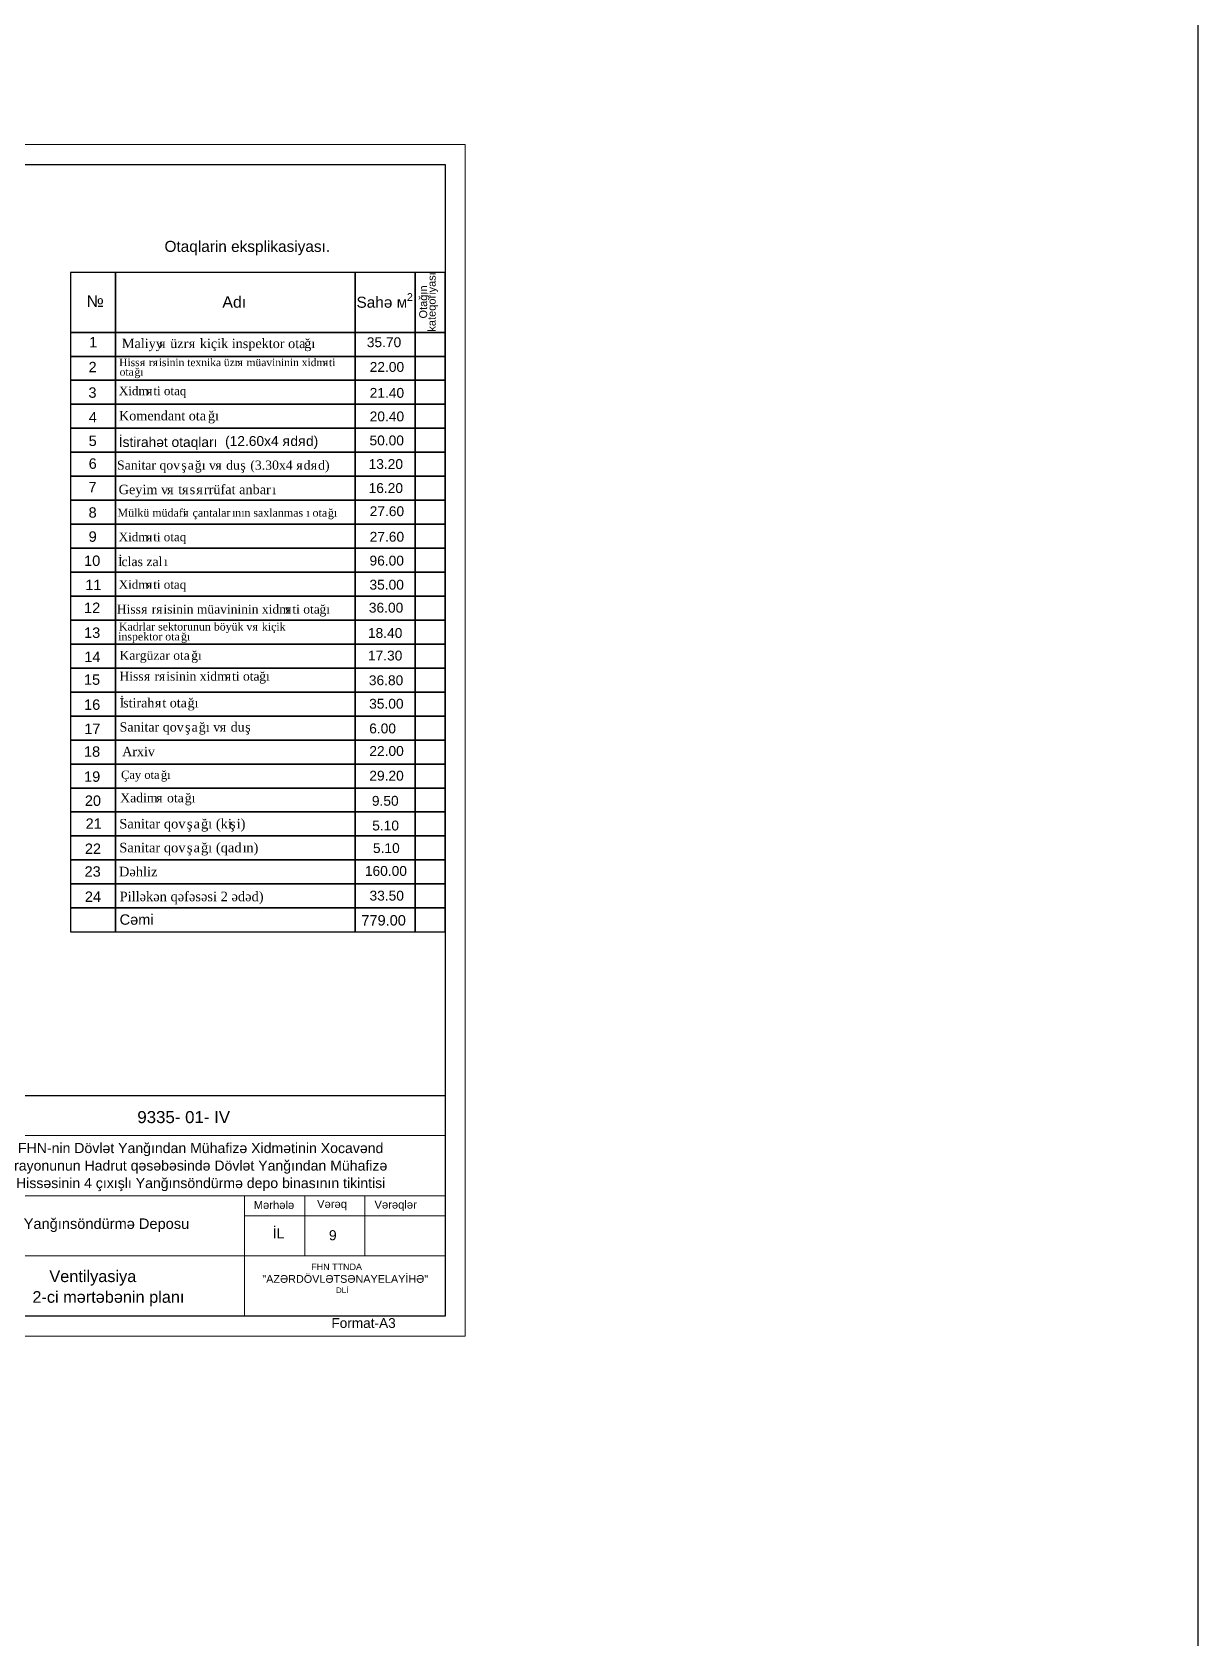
# Model space of a CAD drawing. Header units: millimetres. Extents: x 895788 to 1136524, y -21936 to 400945.
# Drawn here: x 1078523 to 1136524, y 189583 to 269517 of the extents above; entities that cross this region are included whole.
import ezdxf

# ---------------------------------------------------------------- set-up
doc = ezdxf.new("R2010")
doc.units = ezdxf.units.MM
for name, color, linetype, lineweight in [('0_Ном._пера__1_Ном._пера__7', 7, 'Continuous', 60), ('0_Ном._пера__21', 7, 'Continuous', 30), ('0_Ном._пера__21_Ном._пера__7', 7, 'Continuous', 60), ('0_Ном._пера__7_Ном._пера__7', 7, 'Continuous', 60), ('невидимка_Ном._пера__241_Ном._пера__7', 7, 'Continuous', 60), ('перегородка_Pen_No__7', 7, 'Continuous', 60), ('перегородка_Ном._пера__7_Ном._пера__7', 7, 'Continuous', 60), ('размер2_Ном._пера__148', 7, 'Continuous', 50), ('размер_Ном._пера__241_Ном._пера__7', 7, 'Continuous', 60)]:
    doc.layers.add(name, color=color, linetype=linetype, lineweight=lineweight)
doc.styles.add('GENERATED_STYLE_1', font='times.ttf')
doc.styles.get("Standard").update_dxf_attribs({"font": 'arial.ttf', "height": 400})
doc.styles.add('СГЕНЕРИР_СТИЛЬ_1', font='arial.ttf')

msp = doc.modelspace()

# ---------------------------------------------------------------- linework, layer by layer
at = {"lineweight": 30}
msp.add_line((1062147.884, 216616.885), (1099074.38, 216616.885), dxfattribs=at)
at = {"color": 4, "lineweight": 30}
msp.add_lwpolyline([(895787.88, 400945.385), (1136523.833, 400945.385), (1136523.833, -21935.758), (895787.88, -21935.758)], close=True, dxfattribs=at)
at = {"lineweight": 30, "flags": 128}
msp.add_lwpolyline([(1020231.322, 262924.707), (1099074.38, 262924.707), (1099074.38, 205638.738), (1020231.322, 205638.738)], close=True, dxfattribs=at)
at = {"layer": 'невидимка_Ном._пера__241_Ном._пера__7', "linetype": 'Continuous', "lineweight": 20, "flags": 128}
msp.add_lwpolyline([(1016239.268, 263922.72), (1100072.394, 263922.72), (1100072.394, 204640.724), (1016239.268, 204640.724)], close=True, dxfattribs=at)
at = {"layer": 'размер2_Ном._пера__148', "linetype": 'Continuous', "lineweight": 25}
for p, q in [((1080432.438, 257563.188), (1080432.438, 254580.477)), ((1082669.471, 257563.188), (1080432.438, 257563.188)), ((1094600.314, 257563.188), (1082669.471, 257563.188)), ((1082669.471, 257563.188), (1082669.471, 254580.477)), ((1082669.471, 254580.477), (1082669.471, 257563.188)), ((1094600.314, 257563.188), (1094600.314, 254580.477)), ((1097583.025, 257563.188), (1094600.314, 257563.188)), ((1094600.314, 254580.477), (1094600.314, 257563.188)), ((1097583.025, 257563.188), (1097583.025, 254580.477)), ((1099074.38, 257563.188), (1097583.025, 257563.188)), ((1097583.025, 254580.477), (1097583.025, 257563.188)), ((1099074.38, 254580.477), (1099074.38, 257563.188)), ((1082669.471, 254580.477), (1080432.438, 254580.477)), ((1080432.438, 254580.477), (1080432.438, 253387.393)), ((1080432.438, 254580.477), (1082669.471, 254580.477)), ((1082669.471, 253387.393), (1080432.438, 253387.393)), ((1080432.438, 253387.393), (1080432.438, 252194.309)), ((1080432.438, 253387.393), (1082669.471, 253387.393)), ((1082669.471, 252194.309), (1080432.438, 252194.309)), ((1080432.438, 252194.309), (1080432.438, 251001.224)), ((1080432.438, 252194.309), (1082669.471, 252194.309)), ((1082669.471, 251001.224), (1080432.438, 251001.224)), ((1080432.438, 251001.224), (1080432.438, 249808.14)), ((1080432.438, 251001.224), (1082669.471, 251001.224)), ((1082669.471, 249808.14), (1080432.438, 249808.14)), ((1080432.438, 249808.14), (1080432.438, 248615.056)), ((1080432.438, 249808.14), (1082669.471, 249808.14)), ((1082669.471, 248615.056), (1080432.438, 248615.056)), ((1080432.438, 248615.056), (1080432.438, 247421.971)), ((1080432.438, 248615.056), (1082669.471, 248615.056)), ((1082669.471, 247421.971), (1080432.438, 247421.971)), ((1080432.438, 247421.971), (1080432.438, 246228.887)), ((1080432.438, 247421.971), (1082669.471, 247421.971)), ((1082669.471, 246228.887), (1080432.438, 246228.887)), ((1080432.438, 246228.887), (1080432.438, 245035.803)), ((1080432.438, 246228.887), (1082669.471, 246228.887)), ((1082669.471, 245035.803), (1080432.438, 245035.803)), ((1080432.438, 245035.803), (1080432.438, 243842.718)), ((1080432.438, 245035.803), (1082669.471, 245035.803)), ((1082669.471, 243842.718), (1080432.438, 243842.718)), ((1080432.438, 243842.718), (1080432.438, 242649.634)), ((1080432.438, 243842.718), (1082669.471, 243842.718)), ((1082669.471, 242649.634), (1080432.438, 242649.634)), ((1080432.438, 242649.634), (1080432.438, 241456.55)), ((1080432.438, 242649.634), (1082669.471, 242649.634)), ((1082669.471, 241456.55), (1080432.438, 241456.55)), ((1080432.438, 241456.55), (1080432.438, 240263.466)), ((1080432.438, 241456.55), (1082669.471, 241456.55)), ((1082669.471, 240263.466), (1080432.438, 240263.466)), ((1080432.438, 240263.466), (1080432.438, 239070.381)), ((1080432.438, 240263.466), (1082669.471, 240263.466)), ((1082669.471, 239070.381), (1080432.438, 239070.381)), ((1080432.438, 239070.381), (1080432.438, 237877.297)), ((1080432.438, 239070.381), (1082669.471, 239070.381)), ((1082669.471, 237877.297), (1080432.438, 237877.297)), ((1080432.438, 237877.297), (1080432.438, 236684.213)), ((1080432.438, 237877.297), (1082669.471, 237877.297)), ((1082669.471, 236684.213), (1080432.438, 236684.213)), ((1080432.438, 236684.213), (1080432.438, 235491.128)), ((1080432.438, 236684.213), (1082669.471, 236684.213)), ((1082669.471, 235491.128), (1080432.438, 235491.128)), ((1080432.438, 235491.128), (1080432.438, 234298.044)), ((1080432.438, 235491.128), (1082669.471, 235491.128)), ((1082669.471, 234298.044), (1080432.438, 234298.044)), ((1080432.438, 234298.044), (1080432.438, 233104.96)), ((1080432.438, 234298.044), (1082669.471, 234298.044)), ((1082669.471, 233104.96), (1080432.438, 233104.96)), ((1080432.438, 233104.96), (1080432.438, 231911.875)), ((1080432.438, 233104.96), (1082669.471, 233104.96)), ((1082669.471, 231911.875), (1080432.438, 231911.875)), ((1080432.438, 231911.875), (1080432.438, 230718.791)), ((1080432.438, 231911.875), (1082669.471, 231911.875)), ((1082669.471, 230718.791), (1080432.438, 230718.791)), ((1080432.438, 230718.791), (1080432.438, 229525.707)), ((1080432.438, 230718.791), (1082669.471, 230718.791)), ((1082669.471, 229525.707), (1080432.438, 229525.707)), ((1080432.438, 229525.707), (1080432.438, 228332.622)), ((1080432.438, 229525.707), (1082669.471, 229525.707)), ((1082669.471, 228332.622), (1080432.438, 228332.622)), ((1080432.438, 228332.622), (1080432.438, 227139.538)), ((1080432.438, 228332.622), (1082669.471, 228332.622)), ((1082669.471, 227139.538), (1080432.438, 227139.538)), ((1080432.438, 227139.538), (1080432.438, 225946.454)), ((1080432.438, 227139.538), (1082669.471, 227139.538)), ((1080432.438, 225946.454), (1082669.471, 225946.454)), ((1082669.471, 225946.454), (1080432.438, 225946.454)), ((1080432.438, 225946.454), (1080432.438, 224753.369)), ((1080432.438, 224753.369), (1082669.471, 224753.369))]:
    msp.add_line(p, q, dxfattribs=at)
at = {"layer": 'размер2_Ном._пера__148', "color": 0, "linetype": 'Continuous', "lineweight": 25}
for p, q in [((1094600.314, 254580.477), (1082669.471, 254580.477)), ((1082669.471, 254580.477), (1082669.471, 253387.393)), ((1082669.471, 253387.393), (1082669.471, 254580.477)), ((1082669.471, 254580.477), (1094600.314, 254580.477)), ((1097583.025, 254580.477), (1094600.314, 254580.477)), ((1094600.314, 254580.477), (1094600.314, 253387.393)), ((1094600.314, 253387.393), (1094600.314, 254580.477)), ((1094600.314, 254580.477), (1097583.025, 254580.477)), ((1099074.38, 254580.477), (1097583.025, 254580.477)), ((1097583.025, 254580.477), (1097583.025, 253387.393)), ((1097583.025, 253387.393), (1097583.025, 254580.477)), ((1097583.025, 254580.477), (1099074.38, 254580.477)), ((1099074.38, 253387.393), (1099074.38, 254580.477)), ((1094600.314, 253387.393), (1082669.471, 253387.393)), ((1082669.471, 253387.393), (1082669.471, 252194.309)), ((1082669.471, 252194.309), (1082669.471, 253387.393)), ((1082669.471, 253387.393), (1094600.314, 253387.393)), ((1097583.025, 253387.393), (1094600.314, 253387.393)), ((1094600.314, 253387.393), (1094600.314, 252194.309)), ((1094600.314, 252194.309), (1094600.314, 253387.393)), ((1094600.314, 253387.393), (1097583.025, 253387.393)), ((1099074.38, 253387.393), (1097583.025, 253387.393)), ((1097583.025, 253387.393), (1097583.025, 252194.309)), ((1097583.025, 252194.309), (1097583.025, 253387.393)), ((1097583.025, 253387.393), (1099074.38, 253387.393)), ((1099074.38, 252194.309), (1099074.38, 253387.393)), ((1094600.314, 252194.309), (1082669.471, 252194.309)), ((1082669.471, 252194.309), (1082669.471, 251001.224)), ((1082669.471, 251001.224), (1082669.471, 252194.309)), ((1082669.471, 252194.309), (1094600.314, 252194.309)), ((1097583.025, 252194.309), (1094600.314, 252194.309)), ((1094600.314, 252194.309), (1094600.314, 251001.224)), ((1094600.314, 251001.224), (1094600.314, 252194.309)), ((1094600.314, 252194.309), (1097583.025, 252194.309)), ((1099074.38, 252194.309), (1097583.025, 252194.309)), ((1097583.025, 252194.309), (1097583.025, 251001.224)), ((1097583.025, 251001.224), (1097583.025, 252194.309)), ((1097583.025, 252194.309), (1099074.38, 252194.309)), ((1099074.38, 251001.224), (1099074.38, 252194.309)), ((1094600.314, 251001.224), (1082669.471, 251001.224)), ((1082669.471, 251001.224), (1082669.471, 249808.14)), ((1082669.471, 249808.14), (1082669.471, 251001.224)), ((1082669.471, 251001.224), (1094600.314, 251001.224)), ((1097583.025, 251001.224), (1094600.314, 251001.224)), ((1094600.314, 251001.224), (1094600.314, 249808.14)), ((1094600.314, 249808.14), (1094600.314, 251001.224)), ((1094600.314, 251001.224), (1097583.025, 251001.224)), ((1099074.38, 251001.224), (1097583.025, 251001.224)), ((1097583.025, 251001.224), (1097583.025, 249808.14)), ((1097583.025, 249808.14), (1097583.025, 251001.224)), ((1097583.025, 251001.224), (1099074.38, 251001.224)), ((1099074.38, 249808.14), (1099074.38, 251001.224)), ((1094600.314, 249808.14), (1082669.471, 249808.14)), ((1082669.471, 249808.14), (1082669.471, 248615.056)), ((1082669.471, 248615.056), (1082669.471, 249808.14)), ((1082669.471, 249808.14), (1094600.314, 249808.14)), ((1097583.025, 249808.14), (1094600.314, 249808.14)), ((1094600.314, 249808.14), (1094600.314, 248615.056)), ((1094600.314, 248615.056), (1094600.314, 249808.14)), ((1094600.314, 249808.14), (1097583.025, 249808.14)), ((1099074.38, 249808.14), (1097583.025, 249808.14)), ((1097583.025, 249808.14), (1097583.025, 248615.056)), ((1097583.025, 248615.056), (1097583.025, 249808.14)), ((1097583.025, 249808.14), (1099074.38, 249808.14)), ((1099074.38, 248615.056), (1099074.38, 249808.14)), ((1094600.314, 248615.056), (1082669.471, 248615.056)), ((1082669.471, 248615.056), (1082669.471, 247421.971)), ((1082669.471, 247421.971), (1082669.471, 248615.056)), ((1082669.471, 248615.056), (1094600.314, 248615.056)), ((1097583.025, 248615.056), (1094600.314, 248615.056)), ((1094600.314, 248615.056), (1094600.314, 247421.971)), ((1094600.314, 247421.971), (1094600.314, 248615.056)), ((1094600.314, 248615.056), (1097583.025, 248615.056)), ((1099074.38, 248615.056), (1097583.025, 248615.056)), ((1097583.025, 248615.056), (1097583.025, 247421.971)), ((1097583.025, 247421.971), (1097583.025, 248615.056)), ((1097583.025, 248615.056), (1099074.38, 248615.056)), ((1099074.38, 247421.971), (1099074.38, 248615.056)), ((1094600.314, 247421.971), (1082669.471, 247421.971)), ((1082669.471, 247421.971), (1082669.471, 246228.887)), ((1082669.471, 246228.887), (1082669.471, 247421.971)), ((1082669.471, 247421.971), (1094600.314, 247421.971)), ((1097583.025, 247421.971), (1094600.314, 247421.971)), ((1094600.314, 247421.971), (1094600.314, 246228.887)), ((1094600.314, 246228.887), (1094600.314, 247421.971)), ((1094600.314, 247421.971), (1097583.025, 247421.971)), ((1099074.38, 247421.971), (1097583.025, 247421.971)), ((1097583.025, 247421.971), (1097583.025, 246228.887)), ((1097583.025, 246228.887), (1097583.025, 247421.971)), ((1097583.025, 247421.971), (1099074.38, 247421.971)), ((1099074.38, 246228.887), (1099074.38, 247421.971)), ((1094600.314, 246228.887), (1082669.471, 246228.887)), ((1082669.471, 246228.887), (1082669.471, 245035.803)), ((1082669.471, 245035.803), (1082669.471, 246228.887)), ((1082669.471, 246228.887), (1094600.314, 246228.887)), ((1097583.025, 246228.887), (1094600.314, 246228.887)), ((1094600.314, 246228.887), (1094600.314, 245035.803)), ((1094600.314, 245035.803), (1094600.314, 246228.887)), ((1094600.314, 246228.887), (1097583.025, 246228.887)), ((1099074.38, 246228.887), (1097583.025, 246228.887)), ((1097583.025, 246228.887), (1097583.025, 245035.803)), ((1097583.025, 245035.803), (1097583.025, 246228.887)), ((1097583.025, 246228.887), (1099074.38, 246228.887)), ((1099074.38, 245035.803), (1099074.38, 246228.887)), ((1094600.314, 245035.803), (1082669.471, 245035.803)), ((1082669.471, 245035.803), (1082669.471, 243842.718)), ((1082669.471, 243842.718), (1082669.471, 245035.803)), ((1082669.471, 245035.803), (1094600.314, 245035.803)), ((1097583.025, 245035.803), (1094600.314, 245035.803)), ((1094600.314, 245035.803), (1094600.314, 243842.718)), ((1094600.314, 243842.718), (1094600.314, 245035.803)), ((1094600.314, 245035.803), (1097583.025, 245035.803)), ((1099074.38, 245035.803), (1097583.025, 245035.803)), ((1097583.025, 245035.803), (1097583.025, 243842.718)), ((1097583.025, 243842.718), (1097583.025, 245035.803)), ((1097583.025, 245035.803), (1099074.38, 245035.803)), ((1099074.38, 243842.718), (1099074.38, 245035.803)), ((1094600.314, 243842.718), (1082669.471, 243842.718)), ((1082669.471, 243842.718), (1082669.471, 242649.634)), ((1082669.471, 242649.634), (1082669.471, 243842.718)), ((1082669.471, 243842.718), (1094600.314, 243842.718)), ((1097583.025, 243842.718), (1094600.314, 243842.718)), ((1094600.314, 243842.718), (1094600.314, 242649.634)), ((1094600.314, 242649.634), (1094600.314, 243842.718)), ((1094600.314, 243842.718), (1097583.025, 243842.718)), ((1099074.38, 243842.718), (1097583.025, 243842.718)), ((1097583.025, 243842.718), (1097583.025, 242649.634)), ((1097583.025, 242649.634), (1097583.025, 243842.718)), ((1097583.025, 243842.718), (1099074.38, 243842.718)), ((1099074.38, 242649.634), (1099074.38, 243842.718)), ((1094600.314, 242649.634), (1082669.471, 242649.634)), ((1082669.471, 242649.634), (1082669.471, 241456.55)), ((1082669.471, 241456.55), (1082669.471, 242649.634)), ((1082669.471, 242649.634), (1094600.314, 242649.634)), ((1097583.025, 242649.634), (1094600.314, 242649.634)), ((1094600.314, 242649.634), (1094600.314, 241456.55)), ((1094600.314, 241456.55), (1094600.314, 242649.634)), ((1094600.314, 242649.634), (1097583.025, 242649.634)), ((1099074.38, 242649.634), (1097583.025, 242649.634)), ((1097583.025, 242649.634), (1097583.025, 241456.55)), ((1097583.025, 241456.55), (1097583.025, 242649.634)), ((1097583.025, 242649.634), (1099074.38, 242649.634)), ((1099074.38, 241456.55), (1099074.38, 242649.634)), ((1094600.314, 241456.55), (1082669.471, 241456.55)), ((1082669.471, 241456.55), (1082669.471, 240263.466)), ((1082669.471, 240263.466), (1082669.471, 241456.55)), ((1082669.471, 241456.55), (1094600.314, 241456.55)), ((1097583.025, 241456.55), (1094600.314, 241456.55)), ((1094600.314, 241456.55), (1094600.314, 240263.466)), ((1094600.314, 240263.466), (1094600.314, 241456.55)), ((1094600.314, 241456.55), (1097583.025, 241456.55)), ((1099074.38, 241456.55), (1097583.025, 241456.55)), ((1097583.025, 241456.55), (1097583.025, 240263.466)), ((1097583.025, 240263.466), (1097583.025, 241456.55)), ((1097583.025, 241456.55), (1099074.38, 241456.55)), ((1099074.38, 240263.466), (1099074.38, 241456.55)), ((1094600.314, 240263.466), (1082669.471, 240263.466)), ((1082669.471, 240263.466), (1082669.471, 239070.381)), ((1082669.471, 239070.381), (1082669.471, 240263.466)), ((1082669.471, 240263.466), (1094600.314, 240263.466)), ((1097583.025, 240263.466), (1094600.314, 240263.466)), ((1094600.314, 240263.466), (1094600.314, 239070.381)), ((1094600.314, 239070.381), (1094600.314, 240263.466)), ((1094600.314, 240263.466), (1097583.025, 240263.466)), ((1099074.38, 240263.466), (1097583.025, 240263.466)), ((1097583.025, 240263.466), (1097583.025, 239070.381)), ((1097583.025, 239070.381), (1097583.025, 240263.466)), ((1097583.025, 240263.466), (1099074.38, 240263.466)), ((1099074.38, 239070.381), (1099074.38, 240263.466)), ((1094600.314, 239070.381), (1082669.471, 239070.381)), ((1082669.471, 239070.381), (1082669.471, 237877.297)), ((1082669.471, 237877.297), (1082669.471, 239070.381)), ((1082669.471, 239070.381), (1094600.314, 239070.381)), ((1097583.025, 239070.381), (1094600.314, 239070.381)), ((1094600.314, 239070.381), (1094600.314, 237877.297)), ((1094600.314, 237877.297), (1094600.314, 239070.381)), ((1094600.314, 239070.381), (1097583.025, 239070.381)), ((1099074.38, 239070.381), (1097583.025, 239070.381)), ((1097583.025, 239070.381), (1097583.025, 237877.297)), ((1097583.025, 237877.297), (1097583.025, 239070.381)), ((1097583.025, 239070.381), (1099074.38, 239070.381)), ((1099074.38, 237877.297), (1099074.38, 239070.381)), ((1094600.314, 237877.297), (1082669.471, 237877.297)), ((1082669.471, 237877.297), (1082669.471, 236684.213)), ((1082669.471, 236684.213), (1082669.471, 237877.297)), ((1082669.471, 237877.297), (1094600.314, 237877.297)), ((1097583.025, 237877.297), (1094600.314, 237877.297)), ((1094600.314, 237877.297), (1094600.314, 236684.213)), ((1094600.314, 236684.213), (1094600.314, 237877.297)), ((1094600.314, 237877.297), (1097583.025, 237877.297)), ((1099074.38, 237877.297), (1097583.025, 237877.297)), ((1097583.025, 237877.297), (1097583.025, 236684.213)), ((1097583.025, 236684.213), (1097583.025, 237877.297)), ((1097583.025, 237877.297), (1099074.38, 237877.297)), ((1099074.38, 236684.213), (1099074.38, 237877.297)), ((1094600.314, 236684.213), (1082669.471, 236684.213)), ((1082669.471, 236684.213), (1082669.471, 235491.128)), ((1082669.471, 235491.128), (1082669.471, 236684.213)), ((1082669.471, 236684.213), (1094600.314, 236684.213)), ((1097583.025, 236684.213), (1094600.314, 236684.213)), ((1094600.314, 236684.213), (1094600.314, 235491.128)), ((1094600.314, 235491.128), (1094600.314, 236684.213)), ((1094600.314, 236684.213), (1097583.025, 236684.213)), ((1099074.38, 236684.213), (1097583.025, 236684.213)), ((1097583.025, 236684.213), (1097583.025, 235491.128)), ((1097583.025, 235491.128), (1097583.025, 236684.213)), ((1097583.025, 236684.213), (1099074.38, 236684.213)), ((1099074.38, 235491.128), (1099074.38, 236684.213)), ((1094600.314, 235491.128), (1082669.471, 235491.128)), ((1082669.471, 235491.128), (1082669.471, 234298.044)), ((1082669.471, 234298.044), (1082669.471, 235491.128)), ((1082669.471, 235491.128), (1094600.314, 235491.128)), ((1097583.025, 235491.128), (1094600.314, 235491.128)), ((1094600.314, 235491.128), (1094600.314, 234298.044)), ((1094600.314, 234298.044), (1094600.314, 235491.128)), ((1094600.314, 235491.128), (1097583.025, 235491.128)), ((1099074.38, 235491.128), (1097583.025, 235491.128)), ((1097583.025, 235491.128), (1097583.025, 234298.044)), ((1097583.025, 234298.044), (1097583.025, 235491.128)), ((1097583.025, 235491.128), (1099074.38, 235491.128)), ((1099074.38, 234298.044), (1099074.38, 235491.128)), ((1094600.314, 234298.044), (1082669.471, 234298.044)), ((1082669.471, 234298.044), (1082669.471, 233104.96)), ((1082669.471, 233104.96), (1082669.471, 234298.044)), ((1082669.471, 234298.044), (1094600.314, 234298.044)), ((1097583.025, 234298.044), (1094600.314, 234298.044)), ((1094600.314, 234298.044), (1094600.314, 233104.96)), ((1094600.314, 233104.96), (1094600.314, 234298.044)), ((1094600.314, 234298.044), (1097583.025, 234298.044)), ((1099074.38, 234298.044), (1097583.025, 234298.044)), ((1097583.025, 234298.044), (1097583.025, 233104.96)), ((1097583.025, 233104.96), (1097583.025, 234298.044)), ((1097583.025, 234298.044), (1099074.38, 234298.044)), ((1099074.38, 233104.96), (1099074.38, 234298.044)), ((1094600.314, 233104.96), (1082669.471, 233104.96)), ((1082669.471, 233104.96), (1082669.471, 231911.875)), ((1082669.471, 231911.875), (1082669.471, 233104.96)), ((1082669.471, 233104.96), (1094600.314, 233104.96)), ((1097583.025, 233104.96), (1094600.314, 233104.96)), ((1094600.314, 233104.96), (1094600.314, 231911.875)), ((1094600.314, 231911.875), (1094600.314, 233104.96)), ((1094600.314, 233104.96), (1097583.025, 233104.96)), ((1099074.38, 233104.96), (1097583.025, 233104.96)), ((1097583.025, 233104.96), (1097583.025, 231911.875)), ((1097583.025, 231911.875), (1097583.025, 233104.96)), ((1097583.025, 233104.96), (1099074.38, 233104.96)), ((1099074.38, 231911.875), (1099074.38, 233104.96)), ((1094600.314, 231911.875), (1082669.471, 231911.875)), ((1082669.471, 231911.875), (1082669.471, 230718.791)), ((1082669.471, 230718.791), (1082669.471, 231911.875)), ((1082669.471, 231911.875), (1094600.314, 231911.875)), ((1097583.025, 231911.875), (1094600.314, 231911.875)), ((1094600.314, 231911.875), (1094600.314, 230718.791)), ((1094600.314, 230718.791), (1094600.314, 231911.875)), ((1094600.314, 231911.875), (1097583.025, 231911.875)), ((1099074.38, 231911.875), (1097583.025, 231911.875)), ((1097583.025, 231911.875), (1097583.025, 230718.791)), ((1097583.025, 230718.791), (1097583.025, 231911.875)), ((1097583.025, 231911.875), (1099074.38, 231911.875)), ((1099074.38, 230718.791), (1099074.38, 231911.875)), ((1094600.314, 230718.791), (1082669.471, 230718.791)), ((1082669.471, 230718.791), (1082669.471, 229525.707)), ((1082669.471, 229525.707), (1082669.471, 230718.791)), ((1082669.471, 230718.791), (1094600.314, 230718.791)), ((1097583.025, 230718.791), (1094600.314, 230718.791)), ((1094600.314, 230718.791), (1094600.314, 229525.707)), ((1094600.314, 229525.707), (1094600.314, 230718.791)), ((1094600.314, 230718.791), (1097583.025, 230718.791)), ((1099074.38, 230718.791), (1097583.025, 230718.791)), ((1097583.025, 230718.791), (1097583.025, 229525.707)), ((1097583.025, 229525.707), (1097583.025, 230718.791)), ((1097583.025, 230718.791), (1099074.38, 230718.791)), ((1099074.38, 229525.707), (1099074.38, 230718.791)), ((1094600.314, 229525.707), (1082669.471, 229525.707)), ((1082669.471, 229525.707), (1082669.471, 228332.622)), ((1082669.471, 228332.622), (1082669.471, 229525.707)), ((1082669.471, 229525.707), (1094600.314, 229525.707)), ((1097583.025, 229525.707), (1094600.314, 229525.707)), ((1094600.314, 229525.707), (1094600.314, 228332.622)), ((1094600.314, 228332.622), (1094600.314, 229525.707)), ((1094600.314, 229525.707), (1097583.025, 229525.707)), ((1099074.38, 229525.707), (1097583.025, 229525.707)), ((1097583.025, 229525.707), (1097583.025, 228332.622)), ((1097583.025, 228332.622), (1097583.025, 229525.707)), ((1097583.025, 229525.707), (1099074.38, 229525.707)), ((1099074.38, 228332.622), (1099074.38, 229525.707)), ((1094600.314, 228332.622), (1082669.471, 228332.622)), ((1082669.471, 228332.622), (1082669.471, 227139.538)), ((1082669.471, 227139.538), (1082669.471, 228332.622)), ((1082669.471, 228332.622), (1094600.314, 228332.622)), ((1097583.025, 228332.622), (1094600.314, 228332.622)), ((1094600.314, 228332.622), (1094600.314, 227139.538)), ((1094600.314, 227139.538), (1094600.314, 228332.622)), ((1094600.314, 228332.622), (1097583.025, 228332.622)), ((1099074.38, 228332.622), (1097583.025, 228332.622)), ((1097583.025, 228332.622), (1097583.025, 227139.538)), ((1097583.025, 227139.538), (1097583.025, 228332.622)), ((1097583.025, 228332.622), (1099074.38, 228332.622)), ((1099074.38, 227139.538), (1099074.38, 228332.622)), ((1094600.314, 227139.538), (1082669.471, 227139.538)), ((1082669.471, 227139.538), (1082669.471, 225946.454)), ((1082669.471, 225946.454), (1082669.471, 227139.538)), ((1082669.471, 227139.538), (1094600.314, 227139.538)), ((1097583.025, 227139.538), (1094600.314, 227139.538)), ((1094600.314, 227139.538), (1094600.314, 225946.454)), ((1094600.314, 225946.454), (1094600.314, 227139.538)), ((1094600.314, 227139.538), (1097583.025, 227139.538)), ((1099074.38, 227139.538), (1097583.025, 227139.538)), ((1097583.025, 227139.538), (1097583.025, 225946.454)), ((1097583.025, 225946.454), (1097583.025, 227139.538)), ((1097583.025, 227139.538), (1099074.38, 227139.538)), ((1099074.38, 225946.454), (1099074.38, 227139.538)), ((1082669.471, 225946.454), (1094600.314, 225946.454)), ((1094600.314, 225946.454), (1082669.471, 225946.454)), ((1082669.471, 225946.454), (1082669.471, 224753.369)), ((1082669.471, 224753.369), (1082669.471, 225946.454)), ((1094600.314, 225946.454), (1097583.025, 225946.454)), ((1097583.025, 225946.454), (1094600.314, 225946.454)), ((1094600.314, 225946.454), (1094600.314, 224753.369)), ((1094600.314, 224753.369), (1094600.314, 225946.454)), ((1097583.025, 225946.454), (1099074.38, 225946.454)), ((1099074.38, 225946.454), (1097583.025, 225946.454)), ((1097583.025, 225946.454), (1097583.025, 224753.369)), ((1097583.025, 224753.369), (1097583.025, 225946.454)), ((1099074.38, 224753.369), (1099074.38, 225946.454)), ((1082669.471, 224753.369), (1094600.314, 224753.369)), ((1094600.314, 224753.369), (1097583.025, 224753.369)), ((1097583.025, 224753.369), (1099074.38, 224753.369))]:
    msp.add_line(p, q, dxfattribs=at)
at = {"layer": 'размер_Ном._пера__241_Ном._пера__7', "linetype": 'Continuous', "lineweight": 20}
for p, q in [((1062147.884, 214620.858), (1099074.38, 214620.858)), ((1062147.884, 211626.818), (1099074.38, 211626.818)), ((1089094.246, 211626.818), (1089094.246, 205638.738)), ((1092088.287, 211626.818), (1092088.287, 208632.778)), ((1095082.327, 211626.818), (1095082.327, 208632.778)), ((1089094.246, 210628.805), (1099074.38, 210628.805)), ((1062147.884, 208632.778), (1099074.38, 208632.778))]:
    msp.add_line(p, q, dxfattribs=at)

# ---------------------------------------------------------------- texts
at = {"color": 7}
for s, p in [('Ventilyasiya', (1079381.057, 207331.849)), ('2-ci mərtəbənin planı', (1078536.696, 206302.578))]:
    msp.add_text(s, height=580, dxfattribs=at).set_placement(p)
at = {"layer": '0_Ном._пера__1_Ном._пера__7', "linetype": 'Continuous', "attachment_point": 1, "style": 'СГЕНЕРИР_СТИЛЬ_1'}
for s, insert, char_height in [('{Mərhələ}', (1089547.513, 211369.047), 399.2054), ('{Vərəq}', (1092699.998, 211419.592), 399.2054), ('{Vərəqlər}', (1095555.536, 211387.746), 399.2054), ('{İL}', (1090496.025, 210002.256), 499.0067), ('{\\fArial|b0|i0|c238|p38;9}', (1093287.607, 209914.973), 499.0067), ('{      \\H0.888889x;                FHN TTNDA}', (1089587.92, 208251.179), 359.28482)]:
    msp.add_mtext(s, dxfattribs=dict(at, insert=insert, char_height=char_height))
at = {"layer": '0_Ном._пера__1_Ном._пера__7', "linetype": 'Continuous', "insert": (1089977.191, 207680.874), "char_height": 385.17884, "width": 10949.39629, "attachment_point": 1, "line_spacing_factor": 0.955666, "style": 'СГЕНЕРИР_СТИЛЬ_1'}
msp.add_mtext('{\\pt8639.2;"AZƏRDÖVLƏTSƏNAYELAYİHƏ"\\P\\pt8639.2;\\H0.909090x;                       \\H0.800001x;     DLİ}', dxfattribs=at)
at = {"layer": '0_Ном._пера__21', "linetype": 'Continuous', "insert": (1089229.571, 258775.95), "char_height": 547.05857, "width": 9192.61246, "attachment_point": 5, "style": 'СГЕНЕРИР_СТИЛЬ_1'}
msp.add_mtext('{\\fArial|b0|i0|c238|p38;Otaqlarin eksplikasiyası.}', dxfattribs=at)
at = {"layer": '0_Ном._пера__21', "linetype": 'Continuous', "insert": (1085947.28, 215536.858), "char_height": 600, "attachment_point": 5, "style": 'СГЕНЕРИР_СТИЛЬ_1'}
msp.add_mtext(' 933{\\fArial|b0|i0|c238|p38;5}- 01- {\\fArial|b0|i0|c238|p38;IV}', dxfattribs=at)
at = {"layer": '0_Ном._пера__21', "linetype": 'Continuous', "insert": (1086909.208, 213052.533), "char_height": 501.349004, "width": 20317.85924, "attachment_point": 5, "line_spacing_factor": 1.041182, "style": 'СГЕНЕРИР_СТИЛЬ_1'}
msp.add_mtext('\\A1;\\pxqc;{\\fArial|b0|i0|c204|p34;\\C7;FHN-nin Dövlət Yan\\fArial|b0|i0|c0|p34;ğı\\fArial|b0|i0|c204|p34;ndan Mühafizə Xidmətinin \\fArial|b0|i0|c238|p34;Xocavənd\\fArial|b0|i0|c204|p34; rayon\\fArial|b0|i0|c238|p34;unun Hadrut qəsəbəsində\\fArial|b0|i0|c204|p34; Dövlət Yan\\fArial|b0|i0|c0|p34;ğı\\fArial|b0|i0|c204|p34;ndan Mühafizə Hissəsinin 4 ç\\fArial|b0|i0|c0|p34;ı\\fArial|b0|i0|c204|p34;x\\fArial|b0|i0|c0|p34;ış\\fArial|b0|i0|c204|p34;l\\fArial|b0|i0|c0|p34;ı \\fArial|b0|i0|c204|p34;Yan\\fArial|b0|i0|c0|p34;ğı\\fArial|b0|i0|c204|p34;nsöndürmə depo binas\\fArial|b0|i0|c0|p34;ı\\fArial|b0|i0|c204|p34;n\\fArial|b0|i0|c0|p34;ı\\fArial|b0|i0|c204|p34;n tikintisi}', dxfattribs=at)
at = {"layer": '0_Ном._пера__21_Ном._пера__7', "linetype": 'Continuous', "insert": (1082221.569, 209821.586), "char_height": 519.79865, "attachment_point": 8, "style": 'СГЕНЕРИР_СТИЛЬ_1'}
msp.add_mtext('{Yanğınsöndürmə Deposu}', dxfattribs=at)
at = {"layer": '0_Ном._пера__7_Ном._пера__7', "lineweight": 50, "style": 'СГЕНЕРИР_СТИЛЬ_1'}
for s, height, p in [('kateqoriyası', 392.56037, (1098599.647, 254616.485)), ('Otağın', 392.5604, (1098175.984, 255269.994))]:
    msp.add_text(s, height=height, rotation=90, dxfattribs=at).set_placement(p)
for s, height, p in [('№', 569.617, (1081236.292, 255849.033)), ('Ad', 569.6172, (1087986.04, 255806.529)), ('ı', 569.617, (1088959.363, 255806.529)), ('Sahə м', 547.3025, (1094661.123, 255805.715)), ('2', 383.112, (1097169.157, 256147.885)), ('1', 517.867, (1081358.734, 253836.786)), ('2', 517.867, (1081332.285, 252594.928)), ('3', 517.867, (1081325.106, 251324.158)), ('4', 517.867, (1081344.213, 250103.025)), ('5', 517.867, (1081335.483, 248926.904)), ('6', 517.867, (1081337.2, 247793.204)), ('7', 517.867, (1081324.99, 246620.94)), ('8', 517.867, (1081331.323, 245360.326)), ('9', 517.867, (1081335.646, 244161.356)), ('10', 517.8673, (1081108.652, 242959.718)), ('11', 517.8673, (1081165.346, 241756.316)), ('12', 517.8673, (1081106.692, 240620.241)), ('1', 517.867, (1081107.769, 239380.642)), ('3', 517.867, (1081510.123, 239380.642)), ('1', 517.867, (1081116.421, 238177.063)), ('4', 517.867, (1081518.775, 238177.063)), ('1', 517.867, (1081102.1, 237045.404)), ('5', 517.867, (1081504.454, 237045.404)), ('1', 517.867, (1081107.945, 235801.212)), ('6', 517.867, (1081510.299, 235801.212)), ('1', 517.867, (1081115.361, 234597.81)), ('7', 517.867, (1081517.715, 234597.81)), ('1', 517.867, (1081103.513, 233466.151)), ('8', 517.867, (1081505.867, 233466.151)), ('1', 517.867, (1081107.239, 232221.959)), ('9', 517.867, (1081509.593, 232221.959)), ('20', 517.8673, (1081145.034, 231022.972)), ('21', 517.8673, (1081182.818, 229882.482)), ('22', 517.8673, (1081146.801, 228632.388)), ('23', 517.8673, (1081132.833, 227500.906)), ('24', 517.8673, (1081145.211, 226246.22))]:
    msp.add_text(s, height=height, dxfattribs=at).set_placement(p)
at = {"layer": '0_Ном._пера__7_Ном._пера__7', "linetype": 'Continuous', "insert": (1093412.774, 205292.674), "char_height": 485.1454, "attachment_point": 4, "style": 'СГЕНЕРИР_СТИЛЬ_1'}
msp.add_mtext('{Format-A3}', dxfattribs=at)
at = {"layer": 'перегородка_Pen_No__7', "color": 0, "lineweight": 50, "style": 'GENERATED_STYLE_1'}
for s, height, p in [('Maliyy', 467.2439, (1082988.524, 253797.169)), (' üzr', 467.2439, (1085216.303, 253797.169)), (' kiçik inspektor ota', 467.2439, (1086691.583, 253797.169)), ('ğı', 467.2439, (1092060.745, 253797.169)), ('я', 467.244, (1084838.058, 253797.169)), ('я', 467.244, (1086313.338, 253797.169)), ('Hiss', 378.5898, (1082853.173, 252899.24)), ('ota', 378.5898, (1082877.965, 252424.136)), ('ğı', 378.5898, (1083613.194, 252424.136)), ('я', 378.59, (1083881.512, 252899.24)), (' r', 378.5898, (1084187.99, 252899.24)), ('я', 378.59, (1084518.287, 252899.24)), ('isinin texnika üzr', 378.58983, (1084824.765, 252899.24)), ('я', 378.59, (1088741.594, 252899.24)), (' müavininin xidm', 378.58983, (1089048.072, 252899.24)), ('я', 378.59, (1092986.852, 252899.24)), ('ti', 378.5898, (1093293.329, 252899.24)), ('Xidm', 430.0951, (1082838.618, 251454.458)), ('ti otaq', 430.0951, (1084555.701, 251454.458)), ('я', 430.095, (1084207.529, 251454.458)), ('Komendant ota', 467.3485, (1082843.849, 250200.652)), ('ğı', 467.3485, (1087272.183, 250200.652)), ('Sanitar qov', 453.16136, (1082747.065, 247750.399)), ('ş', 453.161, (1085949.488, 247750.399)), ('a', 453.161, (1086266.02, 247750.399)), ('ğı ', 453.1614, (1086618.101, 247750.399)), ('v', 453.161, (1087321.954, 247750.399)), ('я', 453.161, (1087638.487, 247750.399)), (' du', 453.1614, (1088005.332, 247750.399)), ('ş ', 453.1614, (1088885.38, 247750.399)), ('(3.30x4 ', 453.1614, (1089377.799, 247750.399)), ('я', 453.161, (1091665.244, 247750.399)), ('d', 453.161, (1092032.089, 247750.399)), ('я', 453.161, (1092384.17, 247750.399)), ('d)', 453.1614, (1092751.015, 247750.399)), ('Geyim v', 469.7718, (1082828.429, 246530.253)), ('rrüfat anbar', 469.7718, (1087068.643, 246530.253)), ('я', 469.772, (1085234.968, 246530.253)), (' t', 469.7718, (1085615.259, 246530.253)), ('я', 469.772, (1085979.925, 246530.253)), ('s', 469.772, (1086360.217, 246530.253)), ('я', 469.772, (1086688.352, 246530.253)), ('ı', 469.772, (1090470.163, 246530.253)), ('Mülkü müdafi', 393.46831, (1082769.859, 245410.162)), ('я', 393.468, (1086038.652, 245410.162)), (' çantalar', 393.4683, (1086357.174, 245410.162)), ('ı', 393.468, (1088472.938, 245410.162)), ('n', 393.468, (1088625.655, 245410.162)), ('ı', 393.468, (1088931.358, 245410.162)), ('n saxlanmas', 393.46831, (1089084.076, 245410.162)), ('ı ', 393.4683, (1092169.823, 245410.162)), ('ota', 393.4683, (1092475.257, 245410.162)), ('ğı', 393.4683, (1093239.38, 245410.162)), ('Xidm', 430.0951, (1082831.523, 244188.28)), ('ti otaq', 430.0951, (1084548.607, 244188.28)), ('я', 430.095, (1084200.435, 244188.28)), ('İ', 453.744, (1082794.586, 242949.611)), ('clas zal', 453.7443, (1082970.698, 242949.611)), ('ı', 453.744, (1085084.354, 242949.611)), ('Xidm', 430.0951, (1082831.525, 241821.471)), ('ti otaq', 430.0951, (1084548.608, 241821.471)), ('я', 430.095, (1084200.436, 241821.471)), ('Hiss', 445.5566, (1082736.152, 240588.313)), ('я', 445.557, (1083946.388, 240588.313)), (' r', 445.5566, (1084307.077, 240588.313)), ('я', 445.557, (1084695.799, 240588.313)), ('isinin müavininin xidm', 445.55662, (1085056.488, 240588.313)), ('я', 445.557, (1091110.405, 240588.313)), ('ti ota', 445.5566, (1091471.094, 240588.313)), ('ğı', 445.5566, (1092820.528, 240588.313)), ('Kadrlar sektorunun böyük v', 391.02559, (1082837.854, 239746.882)), ('я', 391.026, (1089487.69, 239746.882)), (' kiçik', 391.0256, (1089804.234, 239746.882)), ('inspektor ota', 391.02559, (1082801.579, 239256.172)), ('ğı', 391.0256, (1085929.25, 239256.172)), ('Kargüzar ota', 446.16972, (1082869.717, 238289.568)), ('ğı', 446.1697, (1086438.467, 238289.568)), ('Hiss', 446.5598, (1082870.583, 237250.959)), ('я', 446.56, (1084083.544, 237250.959)), (' r', 446.5598, (1084445.045, 237250.959)), ('я', 446.56, (1084834.643, 237250.959)), ('isinin xidm', 446.55977, (1085196.143, 237250.959)), ('я', 446.56, (1088108.225, 237250.959)), ('ti ota', 446.5598, (1088469.726, 237250.959)), ('ğı', 446.5598, (1089822.199, 237250.959)), ('İ', 461.378, (1082874.888, 235920.775)), ('stirah', 461.3778, (1083053.963, 235920.775)), ('я', 461.378, (1084630.075, 235920.775)), ('t ota', 461.3778, (1085003.571, 235920.775)), ('ğı', 461.3778, (1086257.726, 235920.775)), ('Sanitar qov', 461.37784, (1082873.163, 234717.591)), ('ş', 461.378, (1086133.65, 234717.591)), ('a', 461.378, (1086455.922, 234717.591)), ('ğı ', 461.3778, (1086814.387, 234717.591)), ('v', 461.378, (1087531.002, 234717.591)), ('я', 461.378, (1087853.274, 234717.591)), (' du', 461.3778, (1088226.77, 234717.591)), ('ş', 461.378, (1089122.775, 234717.591)), ('Arxiv', 461.3778, (1083004.605, 233495.661)), ('Çay ota', 411.9033, (1082947.08, 232366.547)), ('ğı', 411.9033, (1084930.173, 232366.547)), ('Xadim', 452.7777, (1082903.903, 231197.081)), ('я', 452.778, (1084696.791, 231197.081)), (' ota', 452.7777, (1085063.326, 231197.081)), ('ğı', 452.7777, (1086118.366, 231197.081)), ('Sanitar qov', 475.91798, (1082859.912, 229898.7)), ('ş', 475.918, (1086223.153, 229898.7)), ('a', 475.918, (1086555.581, 229898.7)), ('ğı ', 475.918, (1086925.343, 229898.7)), ('(ki', 475.918, (1087664.541, 229898.7)), ('ş', 475.918, (1088366.082, 229898.7)), ('i)', 475.918, (1088698.51, 229898.7)), ('Sanitar qov', 475.91798, (1082859.912, 228710.238)), ('ş', 475.918, (1086223.153, 228710.238)), ('a', 475.918, (1086555.581, 228710.238)), ('ğı ', 475.918, (1086925.343, 228710.238)), ('(qad', 475.918, (1087664.541, 228710.238)), ('ı', 475.918, (1088995.229, 228710.238)), ('n)', 475.918, (1089179.947, 228710.238)), ('Dəhliz', 475.918, (1082841.911, 227516.435)), ('Pilləkən qəfəsəsi 2 ədəd)', 475.91798, (1082872.923, 226279.08))]:
    msp.add_text(s, height=height, dxfattribs=at).set_placement(p)
at = {"layer": 'перегородка_Ном._пера__7_Ном._пера__7', "color": 0, "lineweight": 50, "style": 'СГЕНЕРИР_СТИЛЬ_1'}
for s, height, p in [('35.7', 489.9432, (1095175.171, 253844.278)), ('0', 489.943, (1096507.309, 253844.278)), ('22', 489.9432, (1095317.749, 252614.882)), ('.', 489.943, (1096079.066, 252614.882)), ('0', 489.943, (1096269.228, 252614.882)), ('0', 489.943, (1096649.887, 252614.882)), ('21', 489.9432, (1095317.749, 251324.933)), ('4', 489.943, (1096269.228, 251324.933)), ('0', 489.943, (1096649.887, 251324.933)), ('.', 489.943, (1096079.066, 251324.933)), ('20', 489.9432, (1095317.749, 250153.047)), ('.', 489.943, (1096079.066, 250153.047)), ('4', 489.943, (1096269.228, 250153.047)), ('0', 489.943, (1096649.887, 250153.047)), ('İstirahət otaqları ', 489.94325, (1082834.863, 248877.868)), ('(12.60x4 ', 489.9432, (1088122.975, 248930.338)), ('d', 489.943, (1091373.364, 248930.338)), ('d)', 489.9432, (1092150.644, 248930.338)), ('50', 489.9432, (1095309.386, 248959.3)), ('0', 489.943, (1096260.866, 248959.3)), ('0', 489.943, (1096641.524, 248959.3)), ('я', 489.943, (1090976.744, 248930.338)), ('я', 489.943, (1091754.023, 248930.338)), ('.', 489.943, (1096070.703, 248959.3)), ('13', 489.9432, (1095263.274, 247783.056)), ('.', 489.943, (1096024.591, 247783.056)), ('2', 489.943, (1096214.753, 247783.056)), ('0', 489.943, (1096595.412, 247783.056)), ('16', 489.9432, (1095263.274, 246589.179)), ('2', 489.943, (1096214.753, 246589.179)), ('0', 489.943, (1096595.412, 246589.179)), ('.', 489.943, (1096024.591, 246589.179)), ('2', 489.943, (1095317.757, 245437.871)), ('7.60', 489.9432, (1095698.416, 245437.871)), ('27.60', 489.9432, (1095317.737, 244166.204)), ('96', 489.9432, (1095309.389, 242979.53)), ('.', 489.943, (1096070.706, 242979.53)), ('0', 489.943, (1096260.868, 242979.53)), ('0', 489.943, (1096641.526, 242979.53)), ('35', 489.9432, (1095307.478, 241780.176)), ('0', 489.943, (1096258.957, 241780.176)), ('0', 489.943, (1096639.616, 241780.176)), ('.', 489.943, (1096068.795, 241780.176)), ('36', 489.9432, (1095276.384, 240637.734)), ('.', 489.943, (1096037.701, 240637.734)), ('0', 489.943, (1096227.863, 240637.734)), ('0', 489.943, (1096608.521, 240637.734)), ('18', 489.9432, (1095230.598, 239380.07)), ('4', 489.943, (1096182.078, 239380.07)), ('0', 489.943, (1096562.736, 239380.07)), ('.', 489.943, (1095991.915, 239380.07)), ('17', 489.9432, (1095230.599, 238257.186)), ('.', 489.943, (1095991.916, 238257.186)), ('3', 489.943, (1096182.078, 238257.186)), ('0', 489.943, (1096562.737, 238257.186)), ('36.80', 489.9432, (1095276.386, 237027.952)), ('35', 489.9432, (1095291.549, 235859.116)), ('.', 489.943, (1096052.866, 235859.116)), ('0', 489.943, (1096243.028, 235859.116)), ('0', 489.943, (1096623.687, 235859.116)), ('6', 489.943, (1095294.557, 234629.877)), ('0', 489.943, (1095865.378, 234629.877)), ('0', 489.943, (1096246.036, 234629.877)), ('.', 489.943, (1095675.216, 234629.877)), ('22', 489.9432, (1095300.239, 233509.035)), ('.', 489.943, (1096061.556, 233509.035)), ('0', 489.943, (1096251.718, 233509.035)), ('0', 489.943, (1096632.377, 233509.035)), ('2', 489.943, (1095300.239, 232279.796)), ('9.20', 489.9432, (1095680.897, 232279.796)), ('9', 489.943, (1095427.2, 231029.341)), ('.', 489.943, (1095807.859, 231029.341)), ('5', 489.943, (1095998.021, 231029.341)), ('0', 489.943, (1096378.679, 231029.341)), ('5', 489.943, (1095444.719, 229800.097)), ('1', 489.943, (1096015.54, 229800.097)), ('0', 489.943, (1096396.198, 229800.097)), ('.', 489.943, (1095825.377, 229800.097)), ('5', 489.943, (1095480.453, 228677.622)), ('.', 489.943, (1095861.112, 228677.622)), ('1', 489.943, (1096051.274, 228677.622)), ('0', 489.943, (1096431.933, 228677.622)), ('160', 489.9432, (1095078.308, 227540.73)), ('0', 489.943, (1096410.445, 227540.73)), ('0', 489.943, (1096791.104, 227540.73)), ('.', 489.943, (1096220.283, 227540.73)), ('33', 489.9432, (1095309.07, 226311.491)), ('.', 489.943, (1096070.387, 226311.491)), ('5', 489.943, (1096260.549, 226311.491)), ('0', 489.943, (1096641.208, 226311.491)), ('Cəmi', 517.8673, (1082876.314, 225109.946)), ('779.00', 517.8673, (1094904.981, 225071.377))]:
    msp.add_text(s, height=height, dxfattribs=at).set_placement(p)

doc.saveas('drawing.dxf')
